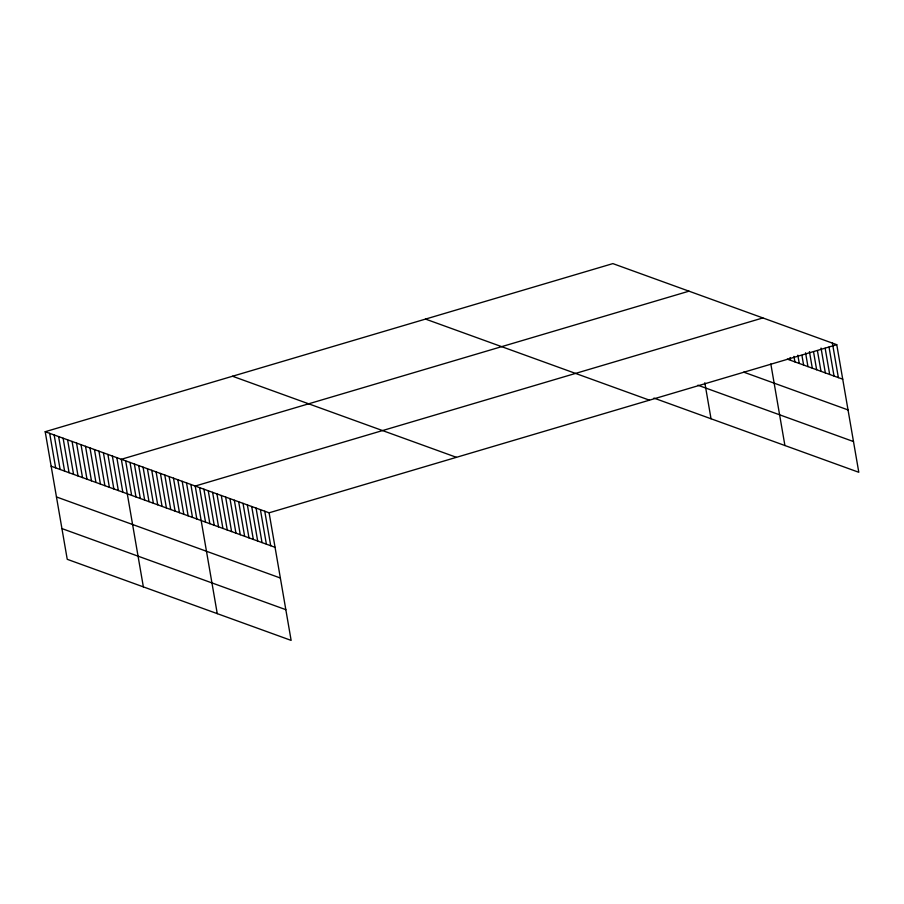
<?xml version="1.0" encoding="UTF-8"?>
<svg xmlns="http://www.w3.org/2000/svg" width="904" height="904" viewBox="0 0 904 904"><rect width="100%" height="100%" fill="white"/><g stroke="black" fill="none" stroke-linecap="round" stroke-linejoin="round"><path stroke-width="1.36" d="M45.2 431.716L269.098 512.805L291.133 640.394L67.235 559.305L45.2 431.716L612.867 263.606L836.765 344.695L858.8 472.283L653.931 398.088M688.984 291.178L121.328 459.288L143.363 586.877M762.874 317.937L195.207 486.047L217.254 613.635M269.098 512.805L836.765 344.695M787.305 359.125L842.72 379.194M743.721 372.143L848.031 409.919M697.888 385.206L853.489 441.559M425.535 319.089L649.434 400.167M232.531 376.245L456.43 457.322M51.155 466.227L275.053 547.304M56.466 496.94L280.364 578.018M61.935 528.591L285.833 609.669M832.414 343.124L838.37 377.623M829.024 347.068L834.03 376.053M825.149 348.255L829.68 374.471M821.047 348.063L825.341 372.9M817.419 350.628L820.99 371.329M813.543 351.814L816.64 369.747M809.442 351.622L812.3 368.177M805.566 352.809L807.95 366.606M801.938 355.374L803.599 365.035M797.825 355.17L799.26 363.453M793.961 356.357L794.91 361.882M790.085 357.543L790.571 360.312M770.829 363.962L784.909 445.525M704.815 382.776L711.03 418.767M264.748 511.223L270.714 545.733M260.408 509.653L266.364 544.151M256.058 508.082L262.024 542.581M251.707 506.511L257.674 541.01M247.368 504.929L253.323 539.439M243.018 503.358L248.984 537.857M238.679 501.788L244.634 536.287M234.328 500.206L240.283 534.716M229.978 498.635L235.944 533.134M225.638 497.064L231.593 531.563M221.288 495.494L227.254 529.993M216.949 493.912L222.904 528.422M212.598 492.341L218.553 526.84M208.248 490.77L214.214 525.269M203.908 489.188L209.864 523.698M199.558 487.618L205.513 522.116M190.868 484.476L196.823 518.975M186.518 482.894L192.484 517.404M182.179 481.323L188.134 515.822M177.828 479.753L183.783 514.252M173.478 478.171L179.444 512.681M169.138 476.6L175.093 511.099M164.788 475.029L170.743 509.528M160.437 473.447L166.404 507.958M156.098 471.877L162.053 506.387M151.748 470.306L157.714 504.805M147.408 468.735L153.364 503.234M143.058 467.153L149.013 501.663M138.707 465.583L144.674 500.081M134.368 464.012L140.323 498.511M130.018 462.43L135.973 496.94M125.667 460.859L131.634 495.358M116.842 457.661L122.808 492.171M112.367 456.045L118.334 490.544M107.892 454.418L113.847 488.928M103.418 452.802L109.373 487.301M98.931 451.175L104.898 485.685M94.457 449.559L100.412 484.058M89.982 447.932L95.937 482.442M85.507 446.316L91.462 480.815M81.021 444.689L86.987 479.199M76.546 443.073L82.501 477.572M72.071 441.446L78.026 475.956M67.585 439.83L73.552 474.329M63.11 438.203L69.077 472.713M58.636 436.587L64.591 471.086M54.161 434.96L60.116 469.47M49.675 433.344L55.641 467.843"/></g></svg>
